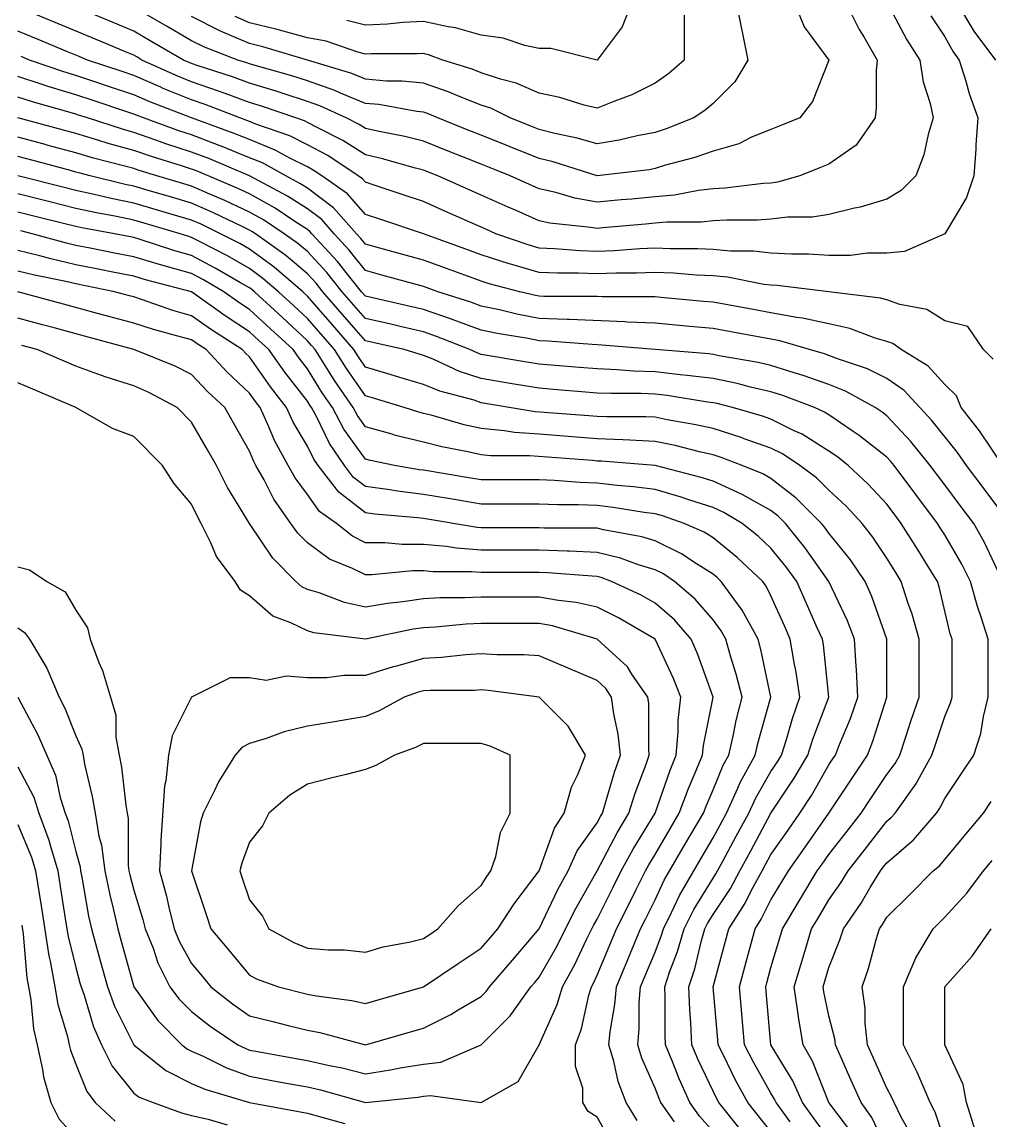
# Model space of a CAD drawing. Header units: inches. Extents: x 794995 to 811195, y 2485918 to 2508058.
# Drawn here: x 808287 to 808789, y 2499829 to 2500398 of the extents above; entities that cross this region are included whole.
import ezdxf

# ---------------------------------------------------------------- set-up
doc = ezdxf.new("R2010")
doc.units = ezdxf.units.IN
doc.header["$MEASUREMENT"] = 0
doc.layers.add('contour', color=7, linetype='Continuous')

msp = doc.modelspace()

# ---------------------------------------------------------------- linework, layer by layer
at = {"layer": 'contour'}
for points in [[(808735.16, 2500408.36), (808745.59, 2500388.8), (808752.3, 2500378.36), (808753.91, 2500367.11), (808757.66, 2500355.86), (808759.16, 2500348.36), (808756.59, 2500339.79), (808754.25, 2500329.27), (808750.16, 2500318.36), (808742.66, 2500310.86), (808735.16, 2500306.36), (808721.31, 2500302.21), (808718.49, 2500301.7), (808705.16, 2500298.36), (808696.59, 2500296.93), (808683.73, 2500296.93), (808675.16, 2500295.86), (808668.1, 2500295.42), (808652.22, 2500295.42), (808645.16, 2500295.03), (808639.16, 2500294.36), (808621.16, 2500294.36), (808615.16, 2500293.82), (808610.16, 2500293.36), (808588.16, 2500291.36), (808585.16, 2500291.09), (808581.83, 2500291.69), (808560.61, 2500293.82), (808555.16, 2500295.03), (808543.16, 2500300.36), (808539.01, 2500302.21), (808525.16, 2500308.36), (808502.66, 2500318.36), (808495.16, 2500321.36), (808491.16, 2500322.36), (808474.05, 2500327.25), (808465.16, 2500329.27), (808453.49, 2500336.69), (808440.16, 2500343.36), (808435.16, 2500346.05), (808433.62, 2500346.82), (808429.16, 2500348.36), (808411.31, 2500354.52), (808405.16, 2500356.36), (808392.53, 2500360.99), (808389.11, 2500362.31), (808375.16, 2500367.11), (808367.16, 2500370.36), (808349.45, 2500378.36), (808346.74, 2500379.94), (808345.16, 2500380.86), (808340.87, 2500382.65), (808325.75, 2500388.95), (808304.57, 2500397.77), (808289.45, 2500404.08)], [(808713.73, 2500408.36), (808720.87, 2500394.08), (808723.16, 2500390.36), (808730.16, 2500378.36), (808729.7, 2500372.91), (808729.7, 2500353.82), (808729.16, 2500348.36), (808719.28, 2500334.24), (808705.16, 2500324.36), (808700.87, 2500322.65), (808690.16, 2500318.36), (808678.49, 2500315.03), (808675.16, 2500314.61), (808671.16, 2500314.36), (808651.47, 2500312.05), (808645.16, 2500311.69), (808637.66, 2500310.86), (808625.16, 2500308.36), (808615.16, 2500307.45), (808603.16, 2500306.36), (808597.66, 2500305.86), (808585.16, 2500304.72), (808573.62, 2500306.82), (808563.73, 2500309.79), (808555.16, 2500311.69), (808540.16, 2500318.36), (808529.45, 2500322.65), (808525.16, 2500324.36), (808515.16, 2500328.36), (808508.02, 2500331.22), (808495.16, 2500336.36), (808485.56, 2500338.76), (808472.22, 2500341.3), (808465.16, 2500342.91), (808461.83, 2500345.03), (808455.16, 2500348.36), (808441.47, 2500354.68), (808435.16, 2500356.93), (808422.53, 2500360.99), (808419.01, 2500362.21), (808405.16, 2500366.36), (808396.38, 2500369.58), (808378.02, 2500375.5), (808375.16, 2500376.49), (808373.83, 2500377.03), (808370.87, 2500378.36), (808354.63, 2500387.84), (808345.16, 2500393.36), (808334.57, 2500397.77), (808319.45, 2500404.08)], [(808687.16, 2500408.36), (808692.3, 2500395.5), (808705.16, 2500378.36), (808696.59, 2500356.93), (808690.16, 2500348.36), (808679.45, 2500344.08), (808675.16, 2500342.36), (808665.16, 2500338.36), (808658.49, 2500335.03), (808645.16, 2500331.22), (808635.69, 2500327.84), (808620.61, 2500323.82), (808615.16, 2500322.11), (808612, 2500321.52), (808585.16, 2500318.36), (808562.36, 2500325.56), (808555.16, 2500327.36), (808525.16, 2500339.36), (808518.73, 2500341.93), (808502.66, 2500348.36), (808497.38, 2500350.58), (808495.16, 2500351.36), (808491.83, 2500351.69), (808472.08, 2500355.28), (808465.16, 2500355.86), (808452.3, 2500361.22), (808449.37, 2500362.57), (808435.16, 2500367.65), (808427.05, 2500370.25), (808408.02, 2500375.5), (808405.16, 2500376.36), (808403.7, 2500376.9), (808399.16, 2500378.36), (808381.83, 2500385.03), (808375.16, 2500388.36), (808362.53, 2500395.73), (808351.16, 2500402.36)], [(808657.16, 2500408.36), (808663.16, 2500378.36), (808656.41, 2500367.11), (808645.16, 2500355.86), (808641.16, 2500352.36), (808635.16, 2500348.36), (808620.87, 2500342.65), (808615.16, 2500340.86), (808605.93, 2500339.13), (808596.59, 2500336.93), (808585.16, 2500335.03), (808574.72, 2500337.93), (808563.16, 2500340.36), (808555.16, 2500342.36), (808550.87, 2500344.08), (808540.16, 2500348.36), (808530.16, 2500353.36), (808525.16, 2500355.03), (808514.25, 2500359.27), (808508.49, 2500361.7), (808495.16, 2500366.36), (808484.25, 2500367.45), (808476.07, 2500367.45), (808465.16, 2500368.36), (808458.1, 2500371.3), (808435.16, 2500378.36), (808412.02, 2500385.22), (808405.16, 2500386.93), (808390.16, 2500393.36), (808375.16, 2500400.86)], [(808630.16, 2500408.36), (808630.16, 2500378.36), (808622.22, 2500371.3), (808615.16, 2500366.36), (808603.16, 2500360.36), (808593.73, 2500356.93), (808585.16, 2500353.36), (808578.49, 2500355.03), (808565.75, 2500358.95), (808555.16, 2500361.22), (808543.16, 2500366.36), (808535.16, 2500368.36), (808525.16, 2500371.69), (808520.36, 2500373.56), (808505.16, 2500378.36), (808497.89, 2500381.09), (808495.16, 2500381.69), (808492, 2500381.52), (808468.32, 2500381.52), (808465.16, 2500381.36), (808461.16, 2500382.36), (808444.84, 2500388.04), (808435.16, 2500389.9), (808420.61, 2500393.82), (808419.44, 2500394.08), (808405.16, 2500397.65), (808397.66, 2500400.86)], [(808603.16, 2500408.36), (808598.02, 2500395.5), (808585.16, 2500378.36), (808561.16, 2500384.36), (808555.16, 2500384.36), (808547.66, 2500385.86), (808536.41, 2500389.61), (808525.16, 2500391.22), (808511.83, 2500395.03), (808508.02, 2500395.5), (808495.16, 2500398.36), (808484.57, 2500397.77), (808476.59, 2500396.93), (808465.16, 2500396.36), (808455.56, 2500398.76)], [(808771.16, 2500408.36), (808780.16, 2500393.36), (808791.41, 2500378.36)], [(808757.96, 2500401.16), (808765.16, 2500390.36), (808769.45, 2500382.65), (808772.66, 2500378.36), (808776.07, 2500367.45), (808777.79, 2500360.99), (808782.3, 2500348.36), (808781.31, 2500334.51), (808781.31, 2500332.21), (808780.16, 2500318.36), (808776.41, 2500307.11), (808765.16, 2500288.36), (808744.39, 2500279.13), (808735.16, 2500278.36), (808725.16, 2500278.36), (808716.41, 2500277.11), (808705.16, 2500277.11), (808694.57, 2500277.77), (808685.75, 2500277.77), (808675.16, 2500278.36), (808666.16, 2500279.36), (808654.16, 2500279.36), (808645.16, 2500280.18), (808637.33, 2500280.54), (808622.98, 2500280.54), (808615.16, 2500280.86), (808607.33, 2500280.54), (808594.05, 2500279.47), (808585.16, 2500279.13), (808576.27, 2500279.47), (808562.98, 2500280.54), (808555.16, 2500280.86), (808549.35, 2500282.56), (808532.66, 2500288.36), (808527.47, 2500290.67), (808506.7, 2500299.9), (808495.16, 2500305.03), (808485.16, 2500308.36), (808470.16, 2500313.36), (808465.16, 2500315.03), (808463.62, 2500316.82), (808461.41, 2500318.36), (808445.66, 2500328.86), (808435.16, 2500334.51), (808425.93, 2500339.13), (808408.32, 2500345.2), (808405.16, 2500346.49), (808403.83, 2500347.03), (808400.16, 2500348.36), (808382.14, 2500355.34), (808375.16, 2500357.74), (808360.49, 2500363.69), (808359.28, 2500364.24), (808345.16, 2500370.36), (808339.16, 2500372.36), (808321.16, 2500378.36), (808316.92, 2500380.13), (808310.87, 2500382.65), (808295.75, 2500388.95), (808285.16, 2500393.36)], [(808790.16, 2500223.36), (808785.16, 2500228.36), (808777.16, 2500240.36), (808765.16, 2500243.36), (808755.93, 2500249.13), (808741.83, 2500251.69), (808735.16, 2500254.08), (808731.83, 2500255.03), (808705.16, 2500258.36), (808678.32, 2500261.52), (808675.16, 2500261.69), (808671.41, 2500262.11), (808652.66, 2500265.86), (808645.16, 2500266.54), (808636.59, 2500266.93), (808624.76, 2500267.96), (808615.16, 2500268.36), (808605.56, 2500267.96), (808594.76, 2500267.96), (808585.16, 2500267.59), (808575.56, 2500267.96), (808564.76, 2500267.96), (808555.16, 2500268.36), (808541.04, 2500272.48), (808539.64, 2500272.84), (808525.16, 2500277.45), (808517.16, 2500280.36), (808495.16, 2500288.36), (808472.66, 2500295.86), (808465.16, 2500298.36), (808455.93, 2500309.13), (808442.66, 2500318.36), (808438.16, 2500321.36), (808435.16, 2500322.98), (808425.93, 2500327.59), (808418.49, 2500331.7), (808405.16, 2500337.11), (808397.16, 2500340.36), (808375.16, 2500348.36), (808353.53, 2500356.73), (808345.16, 2500360.36), (808331.66, 2500364.86), (808327.16, 2500366.36), (808315.16, 2500370.36), (808309, 2500372.21), (808291.16, 2500378.36), (808286.92, 2500380.13)], [(808795.16, 2500168.36), (808783.16, 2500186.36), (808773.73, 2500198.36), (808771.16, 2500204.36), (808765.16, 2500210.36), (808756.59, 2500219.79), (808742.66, 2500228.36), (808738.32, 2500231.52), (808735.16, 2500232.65), (808729.16, 2500234.36), (808716.07, 2500239.27), (808705.16, 2500241.7), (808691.52, 2500244.72), (808688.49, 2500245.03), (808675.16, 2500247.45), (808665.93, 2500249.13), (808651.83, 2500251.69), (808645.16, 2500252.91), (808640.16, 2500253.36), (808618.16, 2500255.36), (808615.16, 2500255.63), (808612.55, 2500255.75), (808587.77, 2500255.75), (808585.16, 2500255.86), (808582.76, 2500255.96), (808557.56, 2500255.96), (808555.16, 2500256.05), (808553.22, 2500256.43), (808545.16, 2500258.36), (808529.3, 2500262.5), (808525.16, 2500263.82), (808516.59, 2500266.93), (808507.16, 2500270.36), (808495.16, 2500274.72), (808484.45, 2500277.65), (808472.66, 2500280.86), (808465.16, 2500282.91), (808462.76, 2500285.96), (808460.54, 2500288.36), (808448.63, 2500301.83), (808435.16, 2500311.93), (808431.25, 2500314.45), (808423.91, 2500318.36), (808411.83, 2500325.03), (808405.16, 2500327.74), (808390.49, 2500333.69), (808389.44, 2500334.08), (808375.16, 2500339.54), (808368.49, 2500341.69), (808350.16, 2500348.36), (808346.55, 2500349.76), (808345.16, 2500350.36), (808342.16, 2500351.36), (808324.16, 2500357.36), (808315.16, 2500360.36), (808301.31, 2500364.51), (808297.79, 2500365.73), (808285.16, 2500369.79)], [(808795.16, 2500143.36), (808784.45, 2500157.65), (808776.41, 2500168.36), (808771.83, 2500175.03), (808758.49, 2500191.69), (808752.3, 2500198.36), (808744.05, 2500207.25), (808735.16, 2500213.36), (808725.16, 2500218.36), (808710.16, 2500223.36), (808705.16, 2500225.36), (808702.94, 2500226.14), (808695.16, 2500228.36), (808679.77, 2500232.98), (808675.16, 2500233.82), (808668.49, 2500235.03), (808654.39, 2500237.59), (808645.16, 2500239.27), (808633.16, 2500240.36), (808627.66, 2500240.86), (808615.16, 2500242), (808600.87, 2500242.65), (808599.56, 2500242.76), (808570.76, 2500243.96), (808569.56, 2500243.96), (808555.16, 2500244.51), (808543.55, 2500246.75), (808534.63, 2500248.89), (808525.16, 2500250.86), (808519.7, 2500252.91), (808502.66, 2500258.36), (808497.16, 2500260.36), (808495.16, 2500261.09), (808473.73, 2500266.93), (808465.16, 2500269.27), (808456.76, 2500279.96), (808449.01, 2500288.36), (808442.51, 2500295.71), (808435.16, 2500301.22), (808424.72, 2500307.93), (808405.16, 2500318.36), (808384.09, 2500327.3), (808375.16, 2500330.71), (808361.83, 2500335.03), (808356.59, 2500336.93), (808345.16, 2500340.86), (808339.31, 2500342.51), (808321.16, 2500348.36), (808316.66, 2500349.86), (808315.16, 2500350.36), (808312.3, 2500351.22), (808293.27, 2500356.47), (808285.16, 2500359.08)], [(808795.16, 2500108.36), (808785.56, 2500128.76), (808780.16, 2500138.36), (808773.73, 2500146.93), (808765.16, 2500158.36), (808760.87, 2500164.08), (808757.66, 2500168.36), (808747.57, 2500180.77), (808735.16, 2500194.08), (808732.76, 2500195.96), (808729.16, 2500198.36), (808713.73, 2500206.93), (808705.16, 2500210.36), (808691.83, 2500215.03), (808687.16, 2500216.36), (808675.16, 2500220.18), (808668.49, 2500221.69), (808648.32, 2500225.2), (808645.16, 2500225.86), (808642.94, 2500226.14), (808615.16, 2500228.36), (808587.56, 2500230.76), (808585.16, 2500230.86), (808582.55, 2500230.97), (808559.6, 2500232.81), (808555.16, 2500232.98), (808549.44, 2500234.08), (808533.44, 2500236.64), (808525.16, 2500238.36), (808510.61, 2500243.82), (808509.28, 2500244.24), (808495.16, 2500249.13), (808487.66, 2500250.86), (808468.16, 2500255.36), (808465.16, 2500256.05), (808463.16, 2500258.36), (808455.16, 2500268.36), (808450.76, 2500273.96), (808437.47, 2500288.36), (808436.38, 2500289.59), (808435.16, 2500290.5), (808429.16, 2500294.36), (808418.36, 2500301.56), (808405.16, 2500308.99), (808398.78, 2500311.98), (808377.71, 2500320.91), (808375.16, 2500321.89), (808369.94, 2500323.58), (808354.93, 2500328.13), (808345.16, 2500331.49), (808331.99, 2500335.19), (808326.59, 2500336.93), (808315.16, 2500340.36), (808308.84, 2500342.05), (808285.16, 2500348.36)], [(808735.16, 2499814.36), (808727.42, 2499830.62), (808721.83, 2499838.36), (808716.7, 2499849.9), (808711.16, 2499862.36), (808708.49, 2499868.36), (808708.16, 2499871.36), (808705.16, 2499883.36), (808702.55, 2499895.75), (808702.16, 2499898.36), (808705.16, 2499908.36), (808710.87, 2499922.65), (808712.66, 2499928.36), (808721.83, 2499941.7), (808726.59, 2499949.79), (808731.83, 2499958.36), (808733.28, 2499960.24), (808735.16, 2499962.65), (808749.01, 2499974.51), (808760.87, 2499988.36), (808762.66, 2499990.86), (808765.16, 2499995.86), (808774.16, 2500009.36), (808780.16, 2500018.36), (808783.91, 2500029.61), (808785.16, 2500038.36), (808787.66, 2500048.36), (808787.66, 2500078.36), (808784.25, 2500089.27), (808782.12, 2500095.32), (808778.49, 2500108.36), (808774.05, 2500117.25), (808765.16, 2500132.36), (808762.85, 2500136.05), (808761.41, 2500138.36), (808738.91, 2500168.36), (808737.23, 2500170.43), (808735.16, 2500172.65), (808720.76, 2500183.96), (808717.16, 2500186.36), (808705.16, 2500194.61), (808702.85, 2500196.05), (808697.66, 2500198.36), (808681.37, 2500204.57), (808675.16, 2500206.54), (808664.57, 2500208.95), (808657.57, 2500210.77), (808645.16, 2500213.36), (808631.83, 2500215.03), (808628.2, 2500215.32), (808615.16, 2500216.82), (808604.05, 2500217.25), (808595.59, 2500217.93), (808585.16, 2500218.36), (808575.93, 2500219.13), (808563.34, 2500220.18), (808555.16, 2500220.86), (808548.73, 2500221.93), (808525.16, 2500225.86), (808523.28, 2500226.49), (808519.16, 2500228.36), (808502.02, 2500235.22), (808495.16, 2500237.59), (808483.16, 2500240.36), (808478.28, 2500241.49), (808465.16, 2500244.51), (808453.16, 2500258.36), (808445.16, 2500268.36), (808435.16, 2500279.13), (808430.16, 2500283.36), (808423.16, 2500288.36), (808412.36, 2500295.56), (808405.16, 2500299.61), (808392.39, 2500305.6), (808384.63, 2500308.89), (808375.16, 2500313.07), (808371.07, 2500314.27), (808357.16, 2500318.36), (808347.95, 2500321.15), (808345.16, 2500322.11), (808339.94, 2500323.58), (808324.39, 2500327.59), (808315.16, 2500330.36), (808300.95, 2500334.15), (808298.79, 2500334.72), (808285.16, 2500338.36)], [(808718.13, 2499821.33), (808705.16, 2499838.36), (808696.59, 2499859.79), (808691.83, 2499868.36), (808689.44, 2499882.65), (808689.28, 2499884.24), (808687.16, 2499898.36), (808692.3, 2499915.5), (808696.16, 2499928.36), (808699.53, 2499933.99), (808705.16, 2499943.36), (808711.37, 2499952.15), (808715.16, 2499958.36), (808723.91, 2499969.61), (808735.16, 2499984.08), (808737.47, 2499986.05), (808739.45, 2499988.36), (808750.16, 2500003.36), (808758.49, 2500018.36), (808760.16, 2500023.36), (808765.16, 2500038.36), (808768.16, 2500045.36), (808768.91, 2500048.36), (808768.91, 2500078.36), (808768.02, 2500081.22), (808762.3, 2500105.5), (808761.41, 2500108.36), (808755.16, 2500118.36), (808751.31, 2500124.51), (808742.66, 2500138.36), (808739.45, 2500142.65), (808735.16, 2500148.36), (808725.56, 2500158.76), (808715.16, 2500168.36), (808709.6, 2500172.81), (808705.16, 2500175.86), (808691.31, 2500184.51), (808687.16, 2500186.36), (808675.16, 2500192.36), (808670.71, 2500193.92), (808655.16, 2500198.36), (808647.23, 2500200.43), (808645.16, 2500200.86), (808642.3, 2500201.22), (808621.37, 2500204.57), (808615.16, 2500205.28), (808607.96, 2500205.56), (808592.36, 2500205.56), (808585.16, 2500205.86), (808576.98, 2500206.54), (808564.39, 2500207.59), (808555.16, 2500208.36), (808543.16, 2500210.36), (808538.02, 2500211.22), (808525.16, 2500213.36), (808513.91, 2500217.11), (808500.16, 2500223.36), (808495.16, 2500225.36), (808485.16, 2500228.36), (808468.91, 2500232.11), (808465.16, 2500232.98), (808453.37, 2500246.58), (808443.16, 2500258.36), (808439.6, 2500262.81), (808435.16, 2500267.59), (808423.91, 2500277.11), (808408.16, 2500288.36), (808406.36, 2500289.56), (808405.16, 2500290.24), (808401.63, 2500291.89), (808386.18, 2500299.38), (808375.16, 2500304.24), (808364.25, 2500307.45), (808352.66, 2500310.86), (808345.16, 2500313.07), (808340.77, 2500313.97), (808322.66, 2500318.36), (808316.7, 2500319.9), (808315.16, 2500320.36), (808312.43, 2500321.09), (808293.05, 2500326.26), (808285.16, 2500328.36)], [(808705.16, 2499819.61), (808697.26, 2499830.47), (808691.52, 2499838.36), (808686.41, 2499849.61), (808675.16, 2499868.36), (808672.66, 2499895.86), (808672.43, 2499898.36), (808673.02, 2499900.5), (808675.16, 2499908.36), (808679.77, 2499923.75), (808681.16, 2499928.36), (808699.16, 2499958.36), (808701.63, 2499961.89), (808705.16, 2499966.93), (808714.53, 2499978.99), (808721.83, 2499988.36), (808727.16, 2499996.36), (808735.16, 2500008.36), (808739.45, 2500014.08), (808741.83, 2500018.36), (808745.16, 2500028.36), (808747.66, 2500035.86), (808751.83, 2500048.36), (808751.83, 2500078.36), (808748.2, 2500091.4), (808746.07, 2500097.45), (808742.66, 2500108.36), (808739.77, 2500112.98), (808735.16, 2500120.36), (808727.96, 2500131.16), (808722.3, 2500138.36), (808714.05, 2500147.25), (808705.16, 2500155.5), (808698.73, 2500161.93), (808690.16, 2500168.36), (808681.16, 2500174.36), (808675.16, 2500177.36), (808661.31, 2500182.21), (808659.64, 2500182.84), (808645.16, 2500187.45), (808636.27, 2500189.47), (808621.47, 2500192.05), (808615.16, 2500193.36), (808610.36, 2500193.56), (808589.96, 2500193.56), (808585.16, 2500193.75), (808580.87, 2500194.08), (808557.66, 2500195.86), (808553.02, 2500196.22), (808525.16, 2500200.86), (808521.41, 2500202.11), (808503.73, 2500206.93), (808495.16, 2500210.36), (808481.31, 2500214.51), (808478.02, 2500215.5), (808465.16, 2500219.36), (808461.49, 2500224.69), (808459.16, 2500228.36), (808448.02, 2500241.22), (808435.16, 2500256.05), (808432.66, 2500258.36), (808417.85, 2500271.05), (808405.16, 2500280.36), (808400.05, 2500283.25), (808390.16, 2500288.36), (808380.06, 2500293.26), (808375.16, 2500295.42), (808365.16, 2500298.36), (808357.43, 2500300.63), (808345.16, 2500304.24), (808333.45, 2500306.65), (808324.76, 2500308.76), (808315.16, 2500310.86), (808309.16, 2500312.36), (808285.16, 2500318.36)], [(808685.16, 2499828.36), (808677.89, 2499838.36), (808677.03, 2499840.24), (808675.16, 2499843.36), (808666.07, 2499859.27), (808661.52, 2499868.36), (808658.79, 2499898.36), (808662.3, 2499911.22), (808666.98, 2499928.36), (808670.16, 2499933.36), (808675.16, 2499943.36), (808680.78, 2499952.74), (808684.16, 2499958.36), (808692.81, 2499970.71), (808705.16, 2499988.36), (808717.16, 2500006.36), (808725.16, 2500018.36), (808727.96, 2500025.56), (808735.16, 2500048.36), (808735.16, 2500078.36), (808727.33, 2500100.54), (808723.91, 2500108.36), (808716.27, 2500119.47), (808705.16, 2500133.36), (808703.09, 2500136.29), (808701.41, 2500138.36), (808688.28, 2500151.49), (808675.16, 2500161.69), (808670.87, 2500164.08), (808660.16, 2500168.36), (808649.3, 2500172.5), (808645.16, 2500173.82), (808638.1, 2500175.42), (808625.5, 2500178.71), (808615.16, 2500180.86), (808602.12, 2500181.4), (808598.49, 2500181.7), (808585.16, 2500182.21), (808555.16, 2500184.51), (808542.3, 2500185.5), (808537.16, 2500186.36), (808525.16, 2500187.45), (808516.27, 2500189.47), (808499.16, 2500194.36), (808495.16, 2500195.36), (808492.76, 2500195.96), (808485.16, 2500198.36), (808469.77, 2500202.98), (808465.16, 2500204.36), (808455.36, 2500218.57), (808449.16, 2500228.36), (808435.16, 2500244.51), (808427.96, 2500251.16), (808420.16, 2500258.36), (808412.08, 2500265.28), (808405.16, 2500270.36), (808393.67, 2500276.87), (808379.16, 2500284.36), (808375.16, 2500286.49), (808373.7, 2500286.9), (808369.16, 2500288.36), (808350.61, 2500293.82), (808345.16, 2500295.42), (808336.27, 2500297.25), (808325.93, 2500299.13), (808315.16, 2500301.49), (808301.66, 2500304.86), (808297.66, 2500305.86), (808285.16, 2500308.99)], [(808675.16, 2499823.36), (808663.16, 2499838.36), (808656.77, 2499849.97), (808650.61, 2499862.91), (808647.89, 2499868.36), (808647.66, 2499870.86), (808645.16, 2499898.36), (808651.59, 2499921.93), (808653.34, 2499928.36), (808661.83, 2499941.7), (808665.16, 2499948.36), (808670.54, 2499958.36), (808672.16, 2499961.36), (808675.16, 2499966.93), (808683.98, 2499979.54), (808690.16, 2499988.36), (808696.07, 2499997.45), (808705.16, 2500013.36), (808707.16, 2500016.36), (808708.49, 2500018.36), (808710.61, 2500023.82), (808716.27, 2500037.25), (808720.16, 2500048.36), (808719.44, 2500062.65), (808719.28, 2500064.24), (808718.49, 2500078.36), (808714.76, 2500087.96), (808705.16, 2500108.36), (808692.74, 2500125.95), (808682.66, 2500138.36), (808678.91, 2500142.11), (808675.16, 2500145.03), (808660.16, 2500153.36), (808645.16, 2500160.18), (808638.95, 2500162.15), (808615.16, 2500168.36), (808587.38, 2500170.58), (808585.16, 2500170.67), (808582.66, 2500170.86), (808559.45, 2500172.65), (808550.16, 2500173.36), (808530.16, 2500173.36), (808525.16, 2500173.82), (808518.1, 2500175.42), (808504.76, 2500177.96), (808495.16, 2500180.36), (808480.76, 2500183.96), (808479.01, 2500184.51), (808465.16, 2500188.36), (808460.97, 2500194.18), (808458.73, 2500198.36), (808449.2, 2500212.4), (808446.07, 2500217.45), (808439.16, 2500228.36), (808437.3, 2500230.5), (808435.16, 2500232.98), (808421.96, 2500245.16), (808407.66, 2500258.36), (808406.31, 2500259.51), (808405.16, 2500260.36), (808400.54, 2500262.98), (808387.4, 2500270.61), (808375.16, 2500277.11), (808366.38, 2500279.58), (808348.02, 2500285.5), (808345.16, 2500286.36), (808343.49, 2500286.7), (808335.16, 2500288.36), (808318.24, 2500291.44), (808315.16, 2500292.11), (808310.16, 2500293.36), (808294.16, 2500297.36), (808285.16, 2500299.61)], [(808672.16, 2499808.36), (808648.16, 2499838.36), (808647.09, 2499840.3), (808645.16, 2499844.36), (808637.42, 2499860.62), (808634.25, 2499868.36), (808633.73, 2499879.79), (808633.16, 2499886.36), (808632.66, 2499898.36), (808635.78, 2499907.74), (808639.16, 2499922.36), (808640.87, 2499928.36), (808642.3, 2499931.22), (808645.16, 2499935.86), (808654.16, 2499949.36), (808659.01, 2499958.36), (808664.66, 2499968.86), (808675.16, 2499988.36), (808687.16, 2500006.36), (808694.25, 2500018.36), (808696.88, 2500026.64), (808705.16, 2500048.36), (808702.3, 2500075.5), (808701.83, 2500078.36), (808699.16, 2500084.36), (808693.62, 2500096.82), (808688.49, 2500108.36), (808682.9, 2500116.1), (808675.16, 2500125.5), (808668.49, 2500131.69), (808660.16, 2500138.36), (808650.78, 2500143.99), (808645.16, 2500146.54), (808633.16, 2500150.36), (808628.71, 2500151.91), (808615.16, 2500155.86), (808604.05, 2500157.25), (808595.59, 2500157.93), (808585.16, 2500159.13), (808576.27, 2500159.47), (808562.98, 2500160.54), (808555.16, 2500160.86), (808525.16, 2500160.86), (808518.73, 2500161.93), (808495.16, 2500165.86), (808492.94, 2500166.14), (808480.16, 2500168.36), (808467.77, 2500170.97), (808465.16, 2500171.69), (808454, 2500187.2), (808448.02, 2500198.36), (808442.82, 2500206.02), (808435.16, 2500218.36), (808430.77, 2500223.97), (808427.66, 2500228.36), (808415.96, 2500239.16), (808405.16, 2500249.13), (808399.58, 2500252.78), (808391.83, 2500258.36), (808381.28, 2500264.48), (808375.16, 2500267.74), (808362.12, 2500271.4), (808359.01, 2500272.21), (808345.16, 2500276.36), (808335.16, 2500278.36), (808322.66, 2500280.86), (808315.16, 2500282.36), (808310.29, 2500283.5), (808292.66, 2500288.36), (808286.66, 2500289.86)], [(808645.16, 2499823.36), (808638.1, 2499831.3), (808633.16, 2499838.36), (808627.57, 2499850.77), (808624.39, 2499859.13), (808620.61, 2499868.36), (808620.38, 2499873.58), (808620.38, 2499893.14), (808620.16, 2499898.36), (808622.66, 2499905.86), (808626.83, 2499916.69), (808630.16, 2499928.36), (808635.16, 2499938.36), (808645.16, 2499954.61), (808646.66, 2499956.86), (808647.47, 2499958.36), (808650.16, 2499963.36), (808657.16, 2499976.36), (808663.62, 2499988.36), (808667.26, 2499996.26), (808675.16, 2500009.79), (808678.59, 2500014.93), (808680.61, 2500018.36), (808683.16, 2500026.36), (808686.27, 2500037.25), (808690.16, 2500048.36), (808688.2, 2500061.4), (808687.16, 2500066.36), (808685.16, 2500078.36), (808682.08, 2500085.28), (808675.16, 2500100.86), (808672.66, 2500105.86), (808670.87, 2500108.36), (808657.57, 2500120.77), (808645.16, 2500130.86), (808640.54, 2500133.75), (808630.16, 2500138.36), (808619.03, 2500142.23), (808615.16, 2500143.36), (808609.44, 2500144.08), (808593.44, 2500146.64), (808585.16, 2500147.59), (808575.56, 2500147.96), (808564.76, 2500147.96), (808555.16, 2500148.36), (808525.16, 2500148.36), (808513.16, 2500150.36), (808508.02, 2500151.22), (808495.16, 2500153.36), (808481.83, 2500155.03), (808477.79, 2500155.73), (808465.16, 2500157.45), (808459, 2500162.21), (808454.25, 2500168.36), (808446.51, 2500179.71), (808439.77, 2500193.75), (808437.3, 2500198.36), (808436.44, 2500199.64), (808435.16, 2500201.69), (808423.45, 2500216.65), (808415.16, 2500228.36), (808409.96, 2500233.16), (808405.16, 2500237.59), (808392.6, 2500245.8), (808375.16, 2500258.36), (808351.31, 2500264.52), (808345.16, 2500266.36), (808335.16, 2500268.36), (808326.83, 2500270.03), (808315.16, 2500272.36), (808302.19, 2500275.39), (808296.59, 2500276.93), (808285.16, 2500279.79)], [(808625.16, 2499828.36), (808618.16, 2499838.36), (808617.23, 2499840.43), (808615.16, 2499845.86), (808608.24, 2499861.44), (808606.16, 2499868.36), (808606.98, 2499876.54), (808606.98, 2499890.18), (808607.66, 2499898.36), (808609.87, 2499903.66), (808615.16, 2499916.36), (808618.49, 2499925.03), (808619.45, 2499928.36), (808623.73, 2499936.93), (808627.79, 2499945.73), (808635.16, 2499958.36), (808638.84, 2499964.68), (808645.16, 2499975.5), (808649.66, 2499983.86), (808652.08, 2499988.36), (808658.02, 2500001.22), (808659.28, 2500004.24), (808666.98, 2500018.36), (808668.49, 2500025.03), (808675.16, 2500048.36), (808669.94, 2500073.14), (808668.49, 2500078.36), (808660.16, 2500093.36), (808649.45, 2500108.36), (808647.23, 2500110.43), (808645.16, 2500112.11), (808635.16, 2500118.36), (808629.16, 2500122.36), (808615.16, 2500129.36), (808608.24, 2500131.44), (808588.49, 2500135.03), (808585.16, 2500135.86), (808582.76, 2500135.96), (808557.56, 2500135.96), (808555.16, 2500136.05), (808525.16, 2500136.05), (808523.02, 2500136.22), (808495.16, 2500140.86), (808492.3, 2500141.22), (808469.96, 2500143.16), (808465.16, 2500143.82), (808451.31, 2500154.51), (808440.61, 2500168.36), (808438.4, 2500171.6), (808435.16, 2500178.36), (808427.66, 2500190.86), (808424.25, 2500198.36), (808415.93, 2500209.13), (808405.16, 2500224.61), (808403.22, 2500226.43), (808401.41, 2500228.36), (808385.4, 2500238.61), (808375.16, 2500245.86), (808365.48, 2500248.68), (808349.16, 2500254.36), (808345.16, 2500255.63), (808343.02, 2500256.22), (808335.16, 2500258.36), (808315.16, 2500262.36), (808309.94, 2500263.58), (808293.73, 2500266.93), (808285.16, 2500269.08)], [(808605.93, 2499829.13), (808600.16, 2499838.36), (808596.07, 2499849.27), (808593.73, 2499859.79), (808591.16, 2499868.36), (808591.83, 2499875.03), (808594.39, 2499889.13), (808595.16, 2499898.36), (808601.04, 2499912.48), (808602.3, 2499915.5), (808607.66, 2499928.36), (808610.16, 2499933.36), (808615.16, 2499943.36), (808619.9, 2499953.62), (808630.95, 2499972.57), (808633.16, 2499976.36), (808640.16, 2499988.36), (808641.52, 2499992), (808645.16, 2500000.36), (808650.45, 2500013.07), (808653.34, 2500018.36), (808655.75, 2500028.95), (808657.16, 2500036.36), (808660.16, 2500048.36), (808657.16, 2500060.36), (808654.39, 2500069.13), (808651.83, 2500078.36), (808649.45, 2500082.65), (808645.16, 2500088.36), (808635.93, 2500099.13), (808625.16, 2500108.36), (808619.16, 2500112.36), (808615.16, 2500114.36), (808606.59, 2500116.93), (808597.16, 2500120.36), (808585.16, 2500123.36), (808570.76, 2500123.96), (808569.56, 2500123.96), (808555.16, 2500124.51), (808525.16, 2500124.51), (808512.3, 2500125.5), (808507.16, 2500126.36), (808495.16, 2500127.45), (808484.25, 2500127.45), (808475.16, 2500128.36), (808465.16, 2500128.36), (808458.49, 2500131.69), (808450.16, 2500138.36), (808441.37, 2500144.57), (808435.16, 2500153.36), (808428.73, 2500161.93), (808425.16, 2500168.36), (808418.02, 2500181.22), (808415.16, 2500188.36), (808410.61, 2500198.36), (808408.24, 2500201.44), (808405.16, 2500205.86), (808393.55, 2500216.75), (808382.66, 2500228.36), (808378.08, 2500231.29), (808375.16, 2500233.36), (808368.1, 2500235.42), (808355.5, 2500238.71), (808345.16, 2500242), (808332.3, 2500245.5), (808326.41, 2500247.11), (808308.73, 2500251.93), (808285.16, 2500258.36)], [(808593.34, 2499816.54), (808585.16, 2499830.86), (808580.54, 2499833.75), (808577.66, 2499838.36), (808577.66, 2499845.86), (808573.91, 2499857.11), (808573.91, 2499868.36), (808576.98, 2499876.54), (808580.87, 2499894.08), (808582.16, 2499898.36), (808583.22, 2499900.3), (808585.16, 2499904.36), (808592.22, 2499921.3), (808595.16, 2499928.36), (808601.83, 2499941.7), (808605.16, 2499948.36), (808610.16, 2499958.36), (808611.92, 2499961.6), (808615.16, 2499966.93), (808623.05, 2499980.47), (808627.66, 2499988.36), (808632.43, 2500001.09), (808635.93, 2500009.13), (808639.7, 2500018.36), (808640.16, 2500023.36), (808645.16, 2500048.36), (808637.33, 2500070.54), (808633.91, 2500078.36), (808625.16, 2500088.36), (808615.16, 2500097.11), (808607.96, 2500101.16), (808592.66, 2500108.36), (808587.16, 2500110.36), (808585.16, 2500110.86), (808582.55, 2500110.97), (808559.6, 2500112.81), (808555.16, 2500112.98), (808525.16, 2500112.98), (808520.16, 2500113.36), (808500.16, 2500113.36), (808495.16, 2500113.82), (808489.7, 2500113.82), (808468.49, 2500111.69), (808465.16, 2500111.69), (808458.49, 2500115.03), (808446.59, 2500119.79), (808435.16, 2500128.36), (808430.16, 2500133.36), (808426.59, 2500138.36), (808417.66, 2500150.86), (808412.66, 2500160.86), (808408.49, 2500168.36), (808407.3, 2500170.5), (808405.16, 2500175.86), (808396.98, 2500190.18), (808392.3, 2500198.36), (808383.44, 2500206.64), (808375.16, 2500215.5), (808366.59, 2500219.79), (808345.16, 2500228.36), (808321.59, 2500234.79), (808303.91, 2500239.61), (808298.02, 2500241.22), (808285.16, 2500244.72)], [(808285.16, 2500084.36), (808288.69, 2500081.89), (808291.16, 2500078.36), (808300.16, 2500063.36), (808306.59, 2500048.36), (808309.44, 2500042.65), (808315.16, 2500028.36), (808318.32, 2500021.52), (808318.91, 2500018.36), (808319.77, 2500013.75), (808323.73, 2499996.93), (808325.16, 2499988.36), (808327.16, 2499976.36), (808328.49, 2499971.7), (808330.16, 2499958.36), (808332.74, 2499945.95), (808334.57, 2499938.95), (808336.98, 2499928.36), (808338.73, 2499921.93), (808345.16, 2499898.36), (808357.66, 2499880.86), (808370.16, 2499868.36), (808372.94, 2499866.14), (808375.16, 2499865.03), (808381.16, 2499862.36), (808393.16, 2499856.36), (808405.16, 2499852), (808416.7, 2499849.9), (808425.16, 2499848.36), (808435.16, 2499846.54), (808441.83, 2499845.03), (808465.16, 2499838.36), (808492.3, 2499841.22), (808495.16, 2499841.69), (808498.91, 2499842.11), (808525.16, 2499838.36), (808544.25, 2499849.27), (808555.16, 2499868.36), (808564.39, 2499889.13), (808567.16, 2499898.36), (808573.55, 2499909.97), (808579.7, 2499922.91), (808582.43, 2499928.36), (808583.34, 2499930.18), (808585.16, 2499933.36), (808593.49, 2499950.03), (808597.66, 2499958.36), (808603.81, 2499969.71), (808615.16, 2499988.36), (808622.9, 2500010.62), (808626.07, 2500018.36), (808627.16, 2500030.36), (808627.16, 2500036.36), (808628.49, 2500048.36), (808624.76, 2500057.96), (808615.16, 2500078.36), (808596.27, 2500089.47), (808585.16, 2500095.03), (808574.25, 2500097.45), (808565.16, 2500098.36), (808555.16, 2500100.18), (808525.16, 2500100.18), (808516.59, 2500099.79), (808503.73, 2500099.79), (808495.16, 2500099.36), (808484.57, 2500097.77), (808476.59, 2500096.93), (808465.16, 2500095.03), (808454.25, 2500097.45), (808441.16, 2500102.36), (808435.16, 2500104.08), (808432.3, 2500105.5), (808429.16, 2500108.36), (808417.16, 2500120.36), (808405.16, 2500138.36), (808393.73, 2500156.93), (808388.02, 2500168.36), (808383.34, 2500176.54), (808375.16, 2500190.86), (808367.66, 2500198.36), (808352.98, 2500206.19), (808345.16, 2500209.61), (808330.87, 2500214.08), (808328.49, 2500215.03), (808315.16, 2500219.79), (808309.16, 2500222.36), (808295.16, 2500228.36), (808287.3, 2500230.5)], [(808285.16, 2500115.86), (808291.16, 2500114.36), (808300.16, 2500108.36), (808309.7, 2500102.91), (808315.16, 2500093.36), (808321.16, 2500084.36), (808322.66, 2500078.36), (808327.16, 2500066.36), (808329.01, 2500062.21), (808333.16, 2500048.36), (808335.93, 2500039.13), (808335.93, 2500027.59), (808337.66, 2500018.36), (808338.84, 2500012.05), (808341.16, 2499992.36), (808341.83, 2499988.36), (808342.3, 2499985.5), (808342.3, 2499961.22), (808342.66, 2499958.36), (808343.09, 2499956.29), (808345.16, 2499948.36), (808349.96, 2499933.16), (808351.16, 2499928.36), (808355.16, 2499918.36), (808357.66, 2499910.86), (808363.91, 2499898.36), (808368.73, 2499891.93), (808375.16, 2499885.5), (808384.76, 2499877.96), (808399.16, 2499868.36), (808403.16, 2499866.36), (808405.16, 2499865.63), (808408.49, 2499865.03), (808428.24, 2499861.44), (808435.16, 2499860.18), (808445.75, 2499857.77), (808453.16, 2499856.36), (808465.16, 2499853.36), (808478.2, 2499855.32), (808483.16, 2499856.36), (808495.16, 2499858.36), (808504.16, 2499859.36), (808525.16, 2499868.36), (808540.16, 2499883.36), (808550.87, 2499898.36), (808552.85, 2499900.67), (808555.16, 2499903.36), (808564.25, 2499919.27), (808568.79, 2499928.36), (808574.25, 2499939.27), (808585.16, 2499958.36), (808595.44, 2499978.08), (808601.52, 2499988.36), (808604.81, 2499998.71), (808610.54, 2500013.75), (808612.16, 2500018.36), (808611.83, 2500021.69), (808611.83, 2500045.03), (808611.41, 2500048.36), (808603.16, 2500060.36), (808600.87, 2500064.08), (808585.16, 2500078.36), (808562.08, 2500085.28), (808555.16, 2500086.54), (808525.16, 2500086.54), (808517.33, 2500086.19), (808501.47, 2500084.68), (808495.16, 2500084.36), (808489.94, 2500083.58), (808465.16, 2500078.36), (808438.49, 2500081.69), (808435.16, 2500082.65), (808426.59, 2500086.93), (808417.16, 2500090.36), (808405.16, 2500100.86), (808400.54, 2500103.75), (808397.66, 2500108.36), (808388.02, 2500121.22), (808385.16, 2500128.36), (808380.16, 2500138.36), (808378.32, 2500141.52), (808375.16, 2500148.36), (808365.93, 2500159.13), (808360.16, 2500168.36), (808345.16, 2500183.36), (808334.25, 2500187.45), (808315.16, 2500198.36), (808294.16, 2500207.36), (808285.16, 2500211.22)], [(808285.16, 2500048.36), (808295.59, 2500028.8), (808304.72, 2500007.93), (808307.16, 2499996.36), (808309.7, 2499988.36), (808311.16, 2499984.36), (808315.16, 2499968.36), (808317.38, 2499960.58), (808317.66, 2499958.36), (808318.32, 2499955.2), (808321.83, 2499935.03), (808323.34, 2499928.36), (808328.02, 2499911.22), (808331.52, 2499898.36), (808335.16, 2499888.36), (808345.16, 2499868.36), (808361.83, 2499855.03), (808375.16, 2499848.36), (808382.08, 2499845.28), (808405.16, 2499838.36), (808430.54, 2499833.75), (808435.16, 2499832.91), (808442.66, 2499830.86), (808454.45, 2499827.65)], [(808285.16, 2500012.36), (808293.44, 2499996.64), (808296.07, 2499988.36), (808301.16, 2499974.36), (808301.83, 2499971.7), (808305.93, 2499958.36), (808307.16, 2499950.36), (808309.7, 2499933.82), (808310.54, 2499928.36), (808311.16, 2499924.36), (808315.16, 2499908.36), (808317.3, 2499900.5), (808317.89, 2499898.36), (808319.45, 2499894.08), (808324.39, 2499877.59), (808328.49, 2499868.36), (808334.05, 2499857.25), (808345.16, 2499843.36), (808348.02, 2499841.22), (808355.16, 2499838.36), (808369.94, 2499833.14), (808375.16, 2499831.69), (808383.73, 2499829.79), (808393.62, 2499826.82)], [(808748.02, 2499821.22), (808742.66, 2499830.86), (808738.91, 2499838.36), (808737.77, 2499840.97), (808735.16, 2499845.86), (808728.24, 2499861.44), (808725.16, 2499868.36), (808723.91, 2499879.61), (808723.91, 2499887.11), (808722.3, 2499898.36), (808725.69, 2499907.84), (808729.7, 2499922.91), (808731.41, 2499928.36), (808732.94, 2499930.58), (808735.16, 2499934.36), (808747.16, 2499946.36), (808759.16, 2499958.36), (808762.43, 2499961.09), (808765.16, 2499964.36), (808776.07, 2499977.45), (808785.16, 2499988.36), (808789.16, 2499994.36)], [(808285.16, 2499982.36), (808292.22, 2499965.42), (808294.39, 2499958.36), (808297.16, 2499940.36), (808301.16, 2499914.36), (808301.83, 2499911.7), (808304.25, 2499898.36), (808305.93, 2499889.13), (808310.87, 2499872.65), (808311.83, 2499868.36), (808312.43, 2499865.63), (808315.16, 2499858.36), (808320.87, 2499844.08), (808325.16, 2499838.36), (808335.56, 2499828.76)], [(808790.5, 2499743.71), (808788.24, 2499748.36), (808785.69, 2499757.84), (808784.05, 2499767.25), (808776.27, 2499789.47), (808770.61, 2499802.91), (808768.49, 2499808.36), (808767.77, 2499810.97), (808765.16, 2499818.36), (808760.16, 2499833.36), (808757.66, 2499838.36), (808751.83, 2499851.7), (808750.87, 2499854.08), (808743.73, 2499868.36), (808743.73, 2499898.36), (808750.16, 2499913.36), (808759.16, 2499928.36), (808762.16, 2499931.36), (808765.16, 2499934.36), (808776.59, 2499946.93), (808785.16, 2499958.36), (808789.7, 2499963.82)], [(808287.16, 2499930.36), (808287.89, 2499925.63), (808289.77, 2499902.98), (808290.61, 2499898.36), (808291.83, 2499891.69), (808293.34, 2499876.54), (808295.16, 2499868.36), (808298.02, 2499855.5), (808298.49, 2499851.7), (808302.3, 2499838.36), (808306.59, 2499829.79), (808315.16, 2499820.36)], [(808795.16, 2499778.36), (808787.96, 2499801.16), (808785.16, 2499808.36), (808781.31, 2499822.21), (808780.87, 2499824.08), (808776.41, 2499838.36), (808774.63, 2499847.84), (808765.16, 2499868.36), (808765.16, 2499898.36), (808779.28, 2499914.24), (808789.16, 2499928.36)]]:
    msp.add_lwpolyline(points, dxfattribs=at)
for points in [[(808465.16, 2499868.36), (808488.49, 2499875.03), (808495.16, 2499876.93), (808509.44, 2499884.08), (808513.16, 2499886.36), (808525.16, 2499893.36), (808527.66, 2499895.86), (808529.45, 2499898.36), (808541.31, 2499912.21), (808555.16, 2499928.36), (808564.84, 2499948.68), (808570.16, 2499958.36), (808574.81, 2499968.71), (808585.16, 2499983.36), (808586.87, 2499986.65), (808587.89, 2499988.36), (808589.16, 2499992.36), (808594.05, 2500009.47), (808597.16, 2500018.36), (808596.07, 2500029.27), (808593.73, 2500039.79), (808592.66, 2500048.36), (808589.6, 2500052.81), (808585.16, 2500056.93), (808555.16, 2500069.79), (808547.16, 2500070.36), (808533.16, 2500070.36), (808525.16, 2500070.86), (808517.16, 2500070.36), (808504.63, 2500068.89), (808495.16, 2500068.36), (808481.31, 2500064.51), (808479.44, 2500064.08), (808465.16, 2500059.61), (808453.91, 2500059.61), (808445.16, 2500058.36), (808435.16, 2500058.36), (808424.25, 2500059.27), (808413.73, 2500056.93), (808405.16, 2500058.36), (808395.16, 2500058.36), (808375.16, 2500048.36), (808365.16, 2500028.36), (808363.16, 2500018.36), (808361.83, 2500005.03), (808361.04, 2500002.48), (808359.28, 2499974.24), (808359.28, 2499972.48), (808358.49, 2499958.36), (808362.12, 2499945.32), (808363.16, 2499940.36), (808366.16, 2499928.36), (808368.73, 2499921.93), (808375.16, 2499910.36), (808380.61, 2499903.82), (808385.16, 2499898.36), (808396.27, 2499889.47), (808405.16, 2499883.36), (808417.16, 2499880.36), (808425.16, 2499878.36), (808435.16, 2499875.86), (808441.47, 2499874.68)], [(808495.16, 2499898.36), (808513.16, 2499910.36), (808525.16, 2499918.36), (808529.77, 2499923.75), (808533.73, 2499928.36), (808542.12, 2499941.4), (808555.16, 2499958.36), (808562.98, 2499980.54), (808568.02, 2499988.36), (808571.83, 2500001.7), (808575.16, 2500008.36), (808579.16, 2500018.36), (808570.16, 2500033.36), (808555.16, 2500048.36), (808528.69, 2500051.89), (808525.16, 2500052.11), (808521.63, 2500051.89), (808498.69, 2500051.89), (808495.16, 2500051.69), (808492.55, 2500050.97), (808485.16, 2500048.36), (808472.22, 2500041.3), (808465.16, 2500038.36), (808453.16, 2500036.36), (808448.02, 2500035.5), (808435.16, 2500033.36), (808423.16, 2500030.36), (808413.73, 2500026.93), (808405.16, 2500024.36), (808401.16, 2500022.36), (808397.66, 2500018.36), (808389.01, 2500004.51), (808387.16, 2500000.36), (808381.16, 2499988.36), (808379.77, 2499983.75), (808375.16, 2499958.36), (808382.66, 2499935.86), (808385.16, 2499928.36), (808394.25, 2499917.45), (808405.16, 2499904.36), (808409.16, 2499902.36), (808420.16, 2499898.36), (808435.16, 2499894.61), (808439.77, 2499893.75), (808458.1, 2499891.3), (808465.16, 2499889.79), (808471.83, 2499891.69)], [(808495.16, 2499923.36), (808498.16, 2499925.36), (808502.66, 2499928.36), (808513.16, 2499940.36), (808525.16, 2499950.86), (808528.02, 2499955.5), (808530.16, 2499958.36), (808532.66, 2499965.86), (808535.16, 2499978.36), (808540.16, 2499988.36), (808540.16, 2500018.36), (808529.77, 2500022.98), (808525.16, 2500024.36), (808495.16, 2500024.36), (808491.16, 2500022.36), (808480.16, 2500018.36), (808470.61, 2500012.91), (808465.16, 2500010.86), (808455.16, 2500008.36), (808447.16, 2500006.36), (808435.16, 2500003.36), (808425.93, 2499997.59), (808415.16, 2499988.36), (808411.83, 2499981.69), (808405.16, 2499973.36), (808401.16, 2499962.36), (808400.16, 2499958.36), (808401.41, 2499954.61), (808405.16, 2499943.36), (808411.83, 2499935.03), (808415.16, 2499928.36), (808428.1, 2499921.3), (808435.16, 2499918.36), (808446.07, 2499917.45), (808454.25, 2499917.45), (808465.16, 2499916.36), (808474.39, 2499919.13), (808488.49, 2499921.69)]]:
    msp.add_lwpolyline(points, close=True, dxfattribs=at)

doc.saveas('drawing.dxf')
